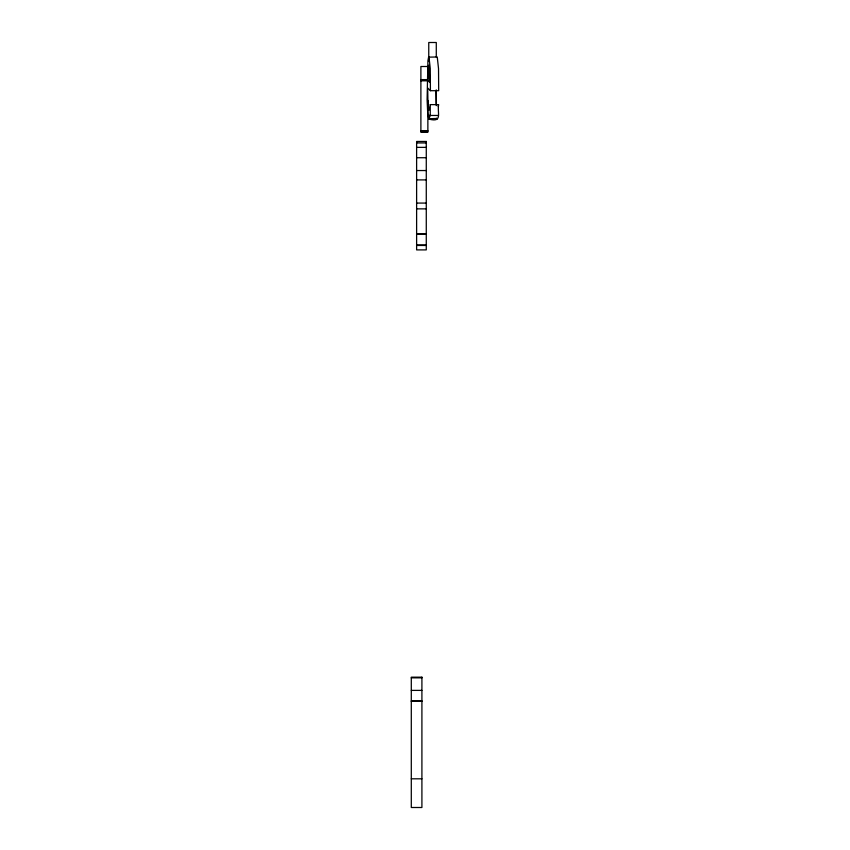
<?xml version="1.0" encoding="UTF-8"?>
<svg xmlns="http://www.w3.org/2000/svg" width="850" height="850" viewBox="0 0 850 850"><rect width="100%" height="100%" fill="white"/><g stroke="black" fill="none" stroke-linecap="round" stroke-linejoin="round"><path stroke-width="1.27" d="M428.868 119.085L430.238 115.462L430.281 104.656L428.899 110.426L427.975 104.04L427.699 87.975L430.419 90.695L438.685 90.695L438.526 68.616L437.251 56.992L428.602 57.141L427.922 60.743L427.104 99.684L427.72 113.443L428.868 119.085C442.616 122.729 437.261 113.688 438.547 104.656L430.249 104.614M430.419 90.695L430.27 68.616L428.984 56.992M427.731 80.378L428.91 65.131L429.813 82.461L427.731 80.378L430.1 80.378M438.292 106.547L438.547 104.656M420.888 79.613L426.7 79.613M420.888 80.814L426.7 80.814M430.238 115.462L438.494 115.462M420.888 130.634L427.869 130.634M420.888 131.835L427.869 131.835M416.617 142.938L426.275 142.938M416.617 147.369L426.275 147.369M416.617 157.728L426.275 157.728M416.617 170.542L426.275 170.542M416.617 179.903L426.275 179.903M416.617 203.076L426.275 203.076M416.617 208.866L426.275 208.866M416.617 233.761L426.275 233.761M416.617 234.122L426.275 234.122M416.617 244.97L426.275 244.97M416.617 245.459L426.275 245.459M411.294 677.854L421.908 677.854M411.294 690.391L421.908 690.391M411.294 700.974L421.908 700.974M411.294 701.239L421.908 701.239M411.294 778.812L421.908 778.812M436.688 118.139L437.134 119.085M436.231 104.04L435.965 90.397M436.284 57.088L436.284 42.5L428.761 42.5L428.761 61.072M436.284 89.941L436.284 105.613M436.284 118.469L428.761 118.756L428.761 114.633M427.869 78.211L427.869 66.502L420.888 66.502L420.888 132.016L427.869 132.016L427.869 100.481M426.275 141.461L416.617 141.461L416.617 249.9L426.275 249.9L426.275 141.461M421.908 677.174L411.294 677.174L411.294 807.5L421.908 807.5L421.908 677.174"/></g></svg>
